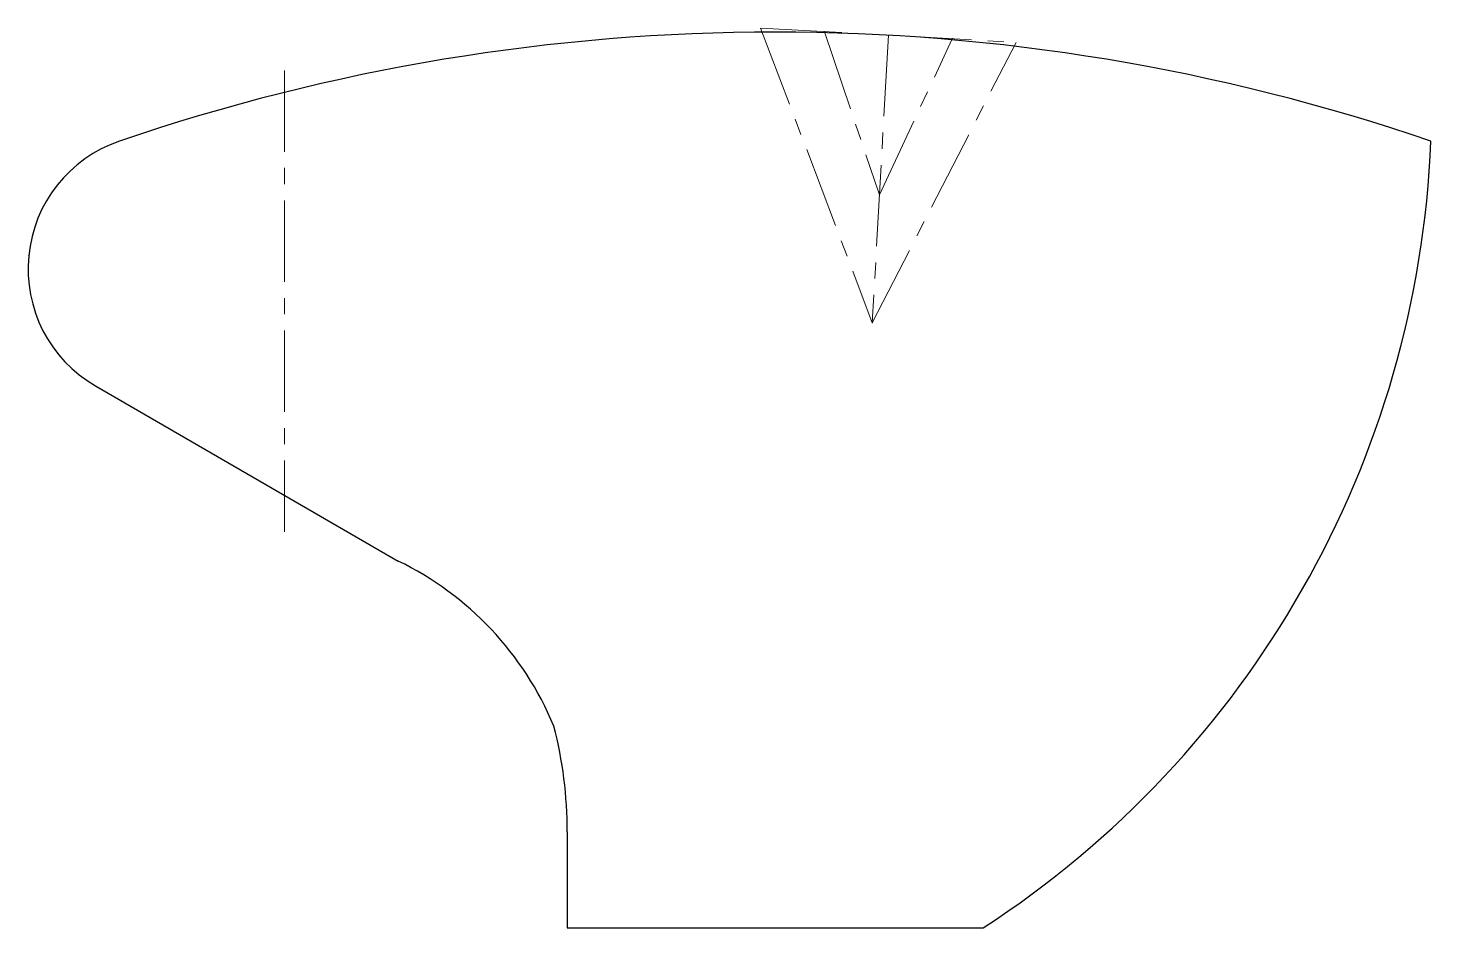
# Model space of a CAD drawing. Header units: millimetres. Extents: x 25 to 245, y 38 to 179.
import ezdxf

# ---------------------------------------------------------------- set-up
doc = ezdxf.new("R2010")
doc.units = ezdxf.units.MM
doc.header["$PDSIZE"] = -1
doc.linetypes.add('CENTERX2', pattern=[20.32, 12.7, -2.54, 2.54, -2.54])

msp = doc.modelspace()

# ---------------------------------------------------------------- linework, layer by layer
at = {"color": 7, "linetype": 'CENTERX2', "lineweight": 18}
msp.add_line((139.91, 178.98), (179.85, 176.75), dxfattribs=at)
at = {"color": 5, "linetype": 'CENTERX2', "lineweight": 18, "true_color": 0x0000ff}
for p, q in [((139.91, 178.98), (157.37, 132.94)), ((149.9, 178.42), (158.48, 152.9)), ((159.88, 177.87), (157.37, 132.94)), ((157.37, 132.94), (179.85, 176.75)), ((158.48, 152.9), (169.87, 177.31)), ((65.51, 172.36), (65.51, 100.25))]:
    msp.add_line(p, q, dxfattribs=at)
at = {"color": 7, "linetype": 'Continuous', "lineweight": 25}
for p, q in [((35.95, 123.07), (83.28, 95.69)), ((109.69, 53.37), (109.69, 38.36)), ((109.69, 38.36), (174.69, 38.36))]:
    msp.add_line(p, q, dxfattribs=at)
for centre, radius, start, end in [((142.19, -138.31), 316.67, 71.1143, 108.8857), ((46.52, 141.34), 21.11, 108.8857, 239.9559), ((90.68, 167.59), 154.14, 303.0272, 357.6649), ((61.38, 50.69), 50.05, 22.5793, 64.0615), ((43.29, 53.37), 66.4, 0, 14.414)]:
    msp.add_arc(centre, radius, start, end, dxfattribs=at)
at = {"color": 7, "linetype": 'Continuous', "lineweight": 0}
for p in [(149.9, 178.42), (159.88, 177.87), (169.87, 177.31), (158.48, 152.9), (25.51, 143.39), (157.37, 132.94)]:
    msp.add_point(p, dxfattribs=at)

doc.saveas('drawing.dxf')
